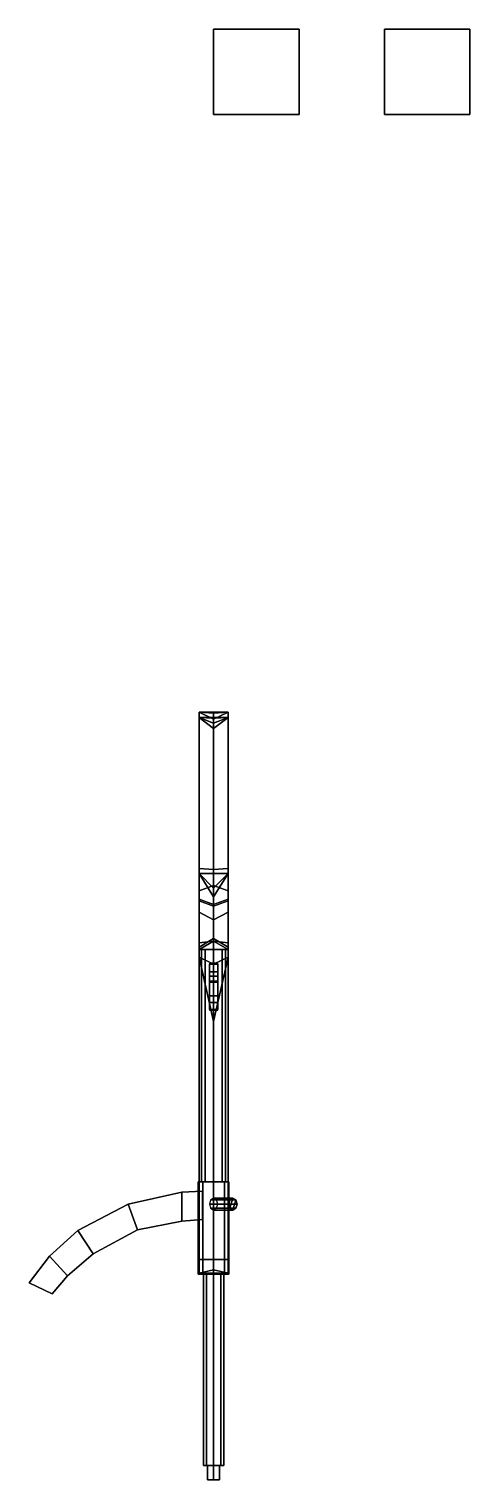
# Model space of a CAD drawing. Header units: millimetres. Extents: x -2.2 to 3, y -9 to 8.
import ezdxf

# ---------------------------------------------------------------- set-up
doc = ezdxf.new("R2010")
doc.units = ezdxf.units.MM

msp = doc.modelspace()

# ---------------------------------------------------------------- linework, layer by layer
for points in [[(1, 8, 1), (1, 8), (0, 8), (0, 8, 1)], [(1, 8), (1, 7), (0, 7), (0, 8)], [(0, 8), (0, 7), (0, 7, 1), (0, 8, 1)], [(0, 8, 1), (0, 7, 1), (1, 7, 1), (1, 8, 1)], [(1, 7, 1), (1, 7), (1, 8), (1, 8, 1)], [(3, 8), (3, 7), (2, 7), (2, 8)], [(2, 8), (2, 7), (3, 7), (3, 8)], [(0, 7, 1), (0, 7), (1, 7), (1, 7, 1)], [(-0.17, -0.06, 0.12), (-0.17, -1.89, 0.71), (-0.17, -1.83, 1.11), (-0.17, 0, 1)], [(0.17, 0, 1), (0.17, -0.06, 0.12), (-0.17, -0.06, 0.12), (-0.17, 0, 1)], [(0, -0.01, 1.07), (0.17, 0, 1), (-0.17, 0, 1), (0, -0.01, 1.07)], [(-0.17, 0, 1), (-0.17, -1.83, 1.11), (0, -1.84, 1.23), (0, -0.08, 1.14)], [(0, -0.08, 1.14), (0, -0.01, 1.07), (-0.17, 0, 1), (0, -0.08, 1.14)], [(0, -0.08, 1.14), (0, -1.84, 1.23), (0.17, -1.83, 1.11), (0.17, 0, 1)], [(0, -0.08, 1.14), (0.17, 0, 1), (0, -0.01, 1.07), (0, -0.08, 1.14)], [(0.17, -1.83, 1.11), (0.17, -1.89, 0.71), (0.17, -0.06, 0.12), (0.17, 0, 1)], [(0, -0.19, 0.01), (0, -1.89, 0.61), (-0.17, -1.89, 0.71), (-0.17, -0.06, 0.12)], [(0.17, -0.06, 0.12), (0, -0.07, 0.07), (0, -0.07, 0.07), (-0.17, -0.06, 0.12)], [(0, -0.07, 0.07), (0, -0.13, 0.01), (0, -0.13, 0.01), (-0.17, -0.06, 0.12)], [(0, -0.13, 0.01), (0, -0.19, 0.01), (0, -0.19, 0.01), (-0.17, -0.06, 0.12)], [(0.17, -0.06, 0.12), (0.17, -1.89, 0.71), (0, -1.89, 0.61), (0, -0.19, 0.01)], [(0.17, -0.06, 0.12), (0, -0.13, 0.01), (0, -0.13, 0.01), (0, -0.07, 0.07)], [(0.17, -0.06, 0.12), (0, -0.19, 0.01), (0, -0.19, 0.01), (0, -0.13, 0.01)], [(-0.17, -1.89, 0.71), (-0.17, -2.19, 0.72), (-0.17, -2.09, 1.03), (-0.17, -1.83, 1.11)], [(-0.17, -1.83, 1.11), (-0.17, -2.09, 1.03), (0, -2.03, 1.17), (0, -1.84, 1.23)], [(0, -2.03, 1.17), (0.17, -2.09, 1.03), (0.17, -1.83, 1.11), (0, -1.84, 1.23)], [(0.17, -2.09, 1.03), (0.17, -2.19, 0.72), (0.17, -1.89, 0.71), (0.17, -1.83, 1.11)], [(0, -2.16, 0.59), (0, -2.25, 0.59), (-0.17, -2.19, 0.72), (-0.17, -1.89, 0.71)], [(0, -2.06, 0.61), (0, -2.16, 0.59), (-0.17, -1.89, 0.71)], [(0, -2.06, 0.61), (-0.17, -1.89, 0.71), (0, -1.89, 0.61)], [(-0.17, -2.09, 1.03), (-0.17, -2.21, 1.03), (0, -2.27, 1.17), (0, -2.03, 1.17)], [(0.17, -1.89, 0.71), (0.17, -2.19, 0.72), (0, -2.25, 0.59), (0, -2.16, 0.59)], [(0.17, -1.89, 0.71), (0, -2.16, 0.59), (0, -2.06, 0.61)], [(0.17, -1.89, 0.71), (0, -2.06, 0.61), (0, -1.89, 0.61)], [(0, -2.27, 1.17), (0.17, -2.21, 1.03), (0.17, -2.09, 1.03), (0, -2.03, 1.17)], [(-0.17, -2.19, 0.72), (-0.17, -2.34, 0.84), (-0.17, -2.21, 1.03), (-0.17, -2.09, 1.03)], [(0, -2.25, 0.59), (0, -2.43, 0.77), (-0.17, -2.34, 0.84), (-0.17, -2.19, 0.72)], [(0.17, -2.19, 0.72), (0.17, -2.34, 0.84), (0, -2.43, 0.77), (0, -2.25, 0.59)], [(0.17, -2.21, 1.03), (0.17, -2.34, 0.84), (0.17, -2.19, 0.72), (0.17, -2.09, 1.03)], [(-0.17, -2.34, 0.84), (-0.17, -2.75, 1.09), (-0.17, -2.7, 1.31), (-0.17, -2.21, 1.03)], [(-0.17, -2.21, 1.03), (-0.17, -2.7, 1.31), (0, -2.68, 1.34), (0, -2.27, 1.17)], [(0, -2.43, 0.77), (0, -2.65, 0.94), (-0.17, -2.75, 1.09), (-0.17, -2.34, 0.84)], [(0, -2.68, 1.34), (0.17, -2.7, 1.31), (0.17, -2.21, 1.03), (0, -2.27, 1.17)], [(0.17, -2.34, 0.84), (0.17, -2.75, 1.09), (0, -2.65, 0.94), (0, -2.43, 0.77)], [(0.17, -2.7, 1.31), (0.17, -2.75, 1.09), (0.17, -2.34, 0.84), (0.17, -2.21, 1.03)], [(0, -2.65, 0.94), (0, -2.95, 1.02), (-0.17, -2.87, 1.12), (-0.17, -2.75, 1.09)], [(0, -2.68, 1.34), (-0.17, -2.78, 1.45), (0.17, -2.78, 1.45), (0, -2.68, 1.34)], [(-0.17, -2.7, 1.31), (-0.17, -2.78, 1.45), (0, -2.68, 1.34), (-0.17, -2.7, 1.31)], [(-0.17, -2.75, 1.09), (-0.17, -2.87, 1.12), (-0.17, -2.78, 1.45), (-0.17, -2.7, 1.31)], [(0.17, -2.75, 1.09), (0.17, -2.87, 1.12), (0, -2.95, 1.02), (0, -2.65, 0.94)], [(0.17, -2.7, 1.31), (0, -2.68, 1.34), (0.17, -2.78, 1.45), (0.17, -2.7, 1.31)], [(0.17, -2.78, 1.45), (0.17, -2.87, 1.12), (0.17, -2.75, 1.09), (0.17, -2.7, 1.31)], [(-0.17, -2.87, 1.12), (-0.17, -5.5, 1.2), (-0.17, -5.5, 1.45), (-0.17, -2.78, 1.45)], [(-0.17, -2.78, 1.45), (-0.17, -5.5, 1.45), (0.17, -5.5, 1.45), (0.17, -2.78, 1.45)], [(0, -3.62, 1.06), (0, -5.5, 1.11), (-0.17, -5.5, 1.2), (-0.17, -2.87, 1.12)], [(0, -2.95, 1.02), (0, -2.95, 1.02), (0, -3.62, 1.06), (-0.17, -2.87, 1.12)], [(-0.099, -2.78, 1.599), (-0.14, -2.78, 1.5), (-0.14, -5.5, 1.5), (-0.099, -5.5, 1.599)], [(-0.14, -2.78, 1.5), (-0.099, -2.78, 1.401), (-0.099, -5.5, 1.401), (-0.14, -5.5, 1.5)], [(-0.099, -2.78, 1.401), (-0.14, -2.78, 1.5), (-0.14, -2.78, 1.5), (-0.099, -2.78, 1.599)], [(0, -2.78, 1.64), (-0.099, -2.78, 1.599), (-0.099, -5.5, 1.599), (0, -5.5, 1.64)], [(0.099, -2.78, 1.401), (-0.099, -2.78, 1.401), (-0.099, -2.78, 1.599), (0, -2.78, 1.64)], [(0.099, -2.78, 1.599), (0, -2.78, 1.64), (0, -5.5, 1.64), (0.099, -5.5, 1.599)], [(0.14, -2.78, 1.5), (0.099, -2.78, 1.401), (0, -2.78, 1.64), (0.099, -2.78, 1.599)], [(0.17, -2.87, 1.12), (0.17, -5.5, 1.2), (0, -5.5, 1.11), (0, -3.62, 1.06)], [(0.17, -2.87, 1.12), (0.17, -2.87, 1.12), (0, -3.62, 1.06), (0, -2.95, 1.02)], [(0.14, -2.78, 1.5), (0.099, -2.78, 1.599), (0.099, -5.5, 1.599), (0.14, -5.5, 1.5)], [(0.099, -2.78, 1.401), (0.14, -2.78, 1.5), (0.14, -5.5, 1.5), (0.099, -5.5, 1.401)], [(0.17, -5.5, 1.45), (0.17, -5.5, 1.2), (0.17, -2.87, 1.12), (0.17, -2.78, 1.45)], [(0.05, -2.94, 0.83), (0.05, -2.94, 1.09), (-0.05, -2.94, 1.09), (-0.05, -2.94, 0.83)], [(0.05, -3.04, 0.71), (0.05, -2.94, 0.83), (-0.05, -2.94, 0.83), (-0.05, -3.04, 0.71)], [(-0.05, -2.95, 0.83), (-0.05, -2.95, 1.09), (0.05, -2.95, 1.09), (0.05, -2.95, 0.83)], [(-0.05, -3.04, 0.72), (-0.05, -2.95, 0.83), (0.05, -2.95, 0.83), (0.05, -3.04, 0.72)], [(0.05, -3.09, 0.69), (0.05, -3.04, 0.71), (-0.05, -3.04, 0.71), (-0.05, -3.09, 0.69)], [(-0.05, -3.09, 0.7), (-0.05, -3.04, 0.72), (0.05, -3.04, 0.72), (0.05, -3.09, 0.7)], [(-0.05, -3.09, 0.69), (-0.05, -3.32, 0.69), (0.05, -3.32, 0.69), (0.05, -3.09, 0.69)], [(0.05, -3.09, 0.7), (0.05, -3.32, 0.7), (-0.05, -3.32, 0.7), (-0.05, -3.09, 0.7)], [(0.05, -3.15, 0.77), (0.05, -3.15, 1.09), (-0.05, -3.15, 1.09), (-0.05, -3.15, 0.77)], [(-0.05, -3.16, 0.77), (-0.05, -3.16, 1.09), (0.05, -3.16, 1.09), (0.05, -3.16, 0.77)], [(0.05, -3.32, 0.7), (0.05, -3.4, 0.72), (-0.05, -3.4, 0.72), (-0.05, -3.32, 0.7)], [(-0.05, -3.32, 0.69), (-0.05, -3.4, 0.71), (0.05, -3.4, 0.71), (0.05, -3.32, 0.69)], [(-0.05, -3.4, 0.71), (-0.05, -3.49, 0.83), (0.05, -3.49, 0.83), (0.05, -3.4, 0.71)], [(0.05, -3.4, 0.72), (0.05, -3.48, 0.83), (-0.05, -3.48, 0.83), (-0.05, -3.4, 0.72)], [(0.05, -3.48, 0.83), (0.05, -3.48, 1.09), (-0.05, -3.48, 1.09), (-0.05, -3.48, 0.83)], [(-0.05, -3.49, 0.83), (-0.05, -3.49, 1.09), (0.05, -3.49, 1.09), (0.05, -3.49, 0.83)], [(-0.127, -5.5, 1.597), (-0.18, -5.5, 1.47), (-0.18, -6.58, 1.47), (-0.127, -6.58, 1.597)], [(-0.18, -5.5, 1.47), (-0.127, -5.5, 1.343), (-0.127, -6.58, 1.343), (-0.18, -6.58, 1.47)], [(0.127, -5.5, 1.343), (-0.18, -5.5, 1.47), (-0.127, -5.5, 1.597), (0.18, -5.5, 1.47)], [(0, -5.5, 1.29), (-0.127, -5.5, 1.343), (-0.18, -5.5, 1.47), (0.127, -5.5, 1.343)], [(-0.17, -5.5, 1.45), (-0.17, -5.5, 1.28), (0.17, -5.5, 1.28), (0.17, -5.5, 1.45)], [(-0.17, -5.5, 1.2), (-0.17, -6.41, 1.2), (-0.17, -6.41, 1.28), (-0.17, -5.5, 1.28)], [(-0.17, -5.5, 1.28), (-0.17, -6.41, 1.28), (0.17, -6.41, 1.28), (0.17, -5.5, 1.28)], [(0, -5.5, 1.11), (0, -6.41, 1.14), (-0.17, -6.41, 1.2), (-0.17, -5.5, 1.2)], [(0, -5.5, 1.65), (-0.127, -5.5, 1.597), (-0.127, -6.58, 1.597), (0, -6.58, 1.65)], [(-0.127, -5.5, 1.343), (0, -5.5, 1.29), (0, -6.58, 1.29), (-0.127, -6.58, 1.343)], [(0.18, -5.5, 1.47), (-0.127, -5.5, 1.597), (0, -5.5, 1.65), (0.127, -5.5, 1.597)], [(0.17, -5.5, 1.2), (0.17, -6.41, 1.2), (0, -6.41, 1.14), (0, -5.5, 1.11)], [(0.127, -5.5, 1.597), (0, -5.5, 1.65), (0, -6.58, 1.65), (0.127, -6.58, 1.597)], [(0, -5.5, 1.29), (0.127, -5.5, 1.343), (0.127, -6.58, 1.343), (0, -6.58, 1.29)], [(0.18, -5.5, 1.47), (0.127, -5.5, 1.597), (0.127, -6.58, 1.597), (0.18, -6.58, 1.47)], [(0.127, -5.5, 1.343), (0.18, -5.5, 1.47), (0.18, -6.58, 1.47), (0.127, -6.58, 1.343)], [(0.17, -6.41, 1.28), (0.17, -6.41, 1.2), (0.17, -5.5, 1.2), (0.17, -5.5, 1.28)], [(-0.89, -6.06, 1.5), (-1, -5.76, 1.5), (-1.59, -6.07, 1.5), (-1.41, -6.34, 1.5)], [(-1.41, -6.34, 1.3), (-1.59, -6.07, 1.3), (-1, -5.76, 1.3), (-0.89, -6.06, 1.3)], [(-1.59, -6.07, 1.3), (-1.59, -6.07, 1.5), (-1, -5.76, 1.5), (-1, -5.76, 1.3)], [(-1, -5.76, 1.3), (-1, -5.76, 1.5), (-0.37, -5.62, 1.5), (-0.37, -5.62, 1.3)], [(-0.89, -6.06, 1.3), (-1, -5.76, 1.3), (-0.37, -5.62, 1.3), (-0.37, -5.96, 1.3)], [(-0.37, -5.96, 1.5), (-0.37, -5.62, 1.5), (-1, -5.76, 1.5), (-0.89, -6.06, 1.5)], [(-0.37, -5.62, 1.3), (-0.37, -5.62, 1.5), (-0.13, -5.61, 1.5), (-0.13, -5.61, 1.3)], [(-0.13, -5.94, 1.5), (-0.13, -5.61, 1.5), (-0.37, -5.62, 1.5), (-0.37, -5.96, 1.5)], [(-0.37, -5.96, 1.3), (-0.37, -5.62, 1.3), (-0.13, -5.61, 1.3), (-0.13, -5.94, 1.3)], [(-0.035, -5.711, 1.505), (-0.049, -5.76, 1.519), (0.177, -5.76, 1.746), (0.191, -5.711, 1.731)], [(-0.049, -5.76, 1.519), (-0.035, -5.809, 1.505), (0.191, -5.809, 1.731), (0.177, -5.76, 1.746)], [(0, -5.69, 1.47), (-0.035, -5.711, 1.505), (0.191, -5.711, 1.731), (0.226, -5.69, 1.696)], [(0.035, -5.711, 1.435), (0, -5.69, 1.47), (0.226, -5.69, 1.696), (0.261, -5.711, 1.661)], [(0.049, -5.76, 1.421), (0.035, -5.711, 1.435), (0.261, -5.711, 1.661), (0.276, -5.76, 1.647)], [(0.035, -5.809, 1.435), (0.049, -5.76, 1.421), (0.276, -5.76, 1.647), (0.261, -5.809, 1.661)], [(0.191, -5.711, 1.731), (0.177, -5.76, 1.746), (0.191, -5.809, 1.731), (0.226, -5.69, 1.696)], [(0.226, -5.69, 1.696), (0.191, -5.809, 1.731), (0.226, -5.83, 1.696), (0.261, -5.711, 1.661)], [(0.261, -5.711, 1.661), (0.226, -5.83, 1.696), (0.261, -5.809, 1.661), (0.276, -5.76, 1.647)], [(-0.13, -5.94, 1.3), (-0.13, -5.94, 1.5), (-0.37, -5.96, 1.5), (-0.37, -5.96, 1.3)], [(-0.035, -5.809, 1.505), (0, -5.83, 1.47), (0.226, -5.83, 1.696), (0.191, -5.809, 1.731)], [(0, -5.83, 1.47), (0.035, -5.809, 1.435), (0.261, -5.809, 1.661), (0.226, -5.83, 1.696)], [(-1.71, -6.6, 1.3), (-1.92, -6.37, 1.3), (-1.59, -6.07, 1.3), (-1.41, -6.34, 1.3)], [(-1.92, -6.37, 1.3), (-1.92, -6.37, 1.5), (-1.59, -6.07, 1.5), (-1.59, -6.07, 1.3)], [(-1.41, -6.34, 1.5), (-1.59, -6.07, 1.5), (-1.92, -6.37, 1.5), (-1.71, -6.6, 1.5)], [(-0.89, -6.06, 1.3), (-0.89, -6.06, 1.5), (-1.41, -6.34, 1.5), (-1.41, -6.34, 1.3)], [(-0.37, -5.96, 1.3), (-0.37, -5.96, 1.5), (-0.89, -6.06, 1.5), (-0.89, -6.06, 1.3)], [(-1.89, -6.81, 1.3), (-2.16, -6.68, 1.3), (-1.92, -6.37, 1.3), (-1.71, -6.6, 1.3)], [(-1.71, -6.6, 1.5), (-1.92, -6.37, 1.5), (-2.16, -6.68, 1.5), (-1.89, -6.81, 1.5)], [(-2.16, -6.68, 1.3), (-2.16, -6.68, 1.5), (-1.92, -6.37, 1.5), (-1.92, -6.37, 1.3)], [(-1.41, -6.34, 1.3), (-1.41, -6.34, 1.5), (-1.71, -6.6, 1.5), (-1.71, -6.6, 1.3)], [(-0.17, -6.41, 1.2), (-0.17, -6.57, 1.2), (-0.17, -6.58, 1.3), (-0.17, -6.41, 1.3)], [(0.17, -6.41, 1.3), (0.17, -6.41, 1.28), (-0.17, -6.41, 1.28), (-0.17, -6.41, 1.3)], [(0, -6.41, 1.14), (0, -6.53, 1.14), (-0.17, -6.57, 1.2), (-0.17, -6.41, 1.2)], [(-0.17, -6.41, 1.3), (-0.17, -6.58, 1.3), (0.17, -6.58, 1.3), (0.17, -6.41, 1.3)], [(0.17, -6.41, 1.2), (0.17, -6.57, 1.2), (0, -6.53, 1.14), (0, -6.41, 1.14)], [(0.17, -6.58, 1.3), (0.17, -6.57, 1.2), (0.17, -6.41, 1.2), (0.17, -6.41, 1.3)], [(-1.71, -6.6, 1.3), (-1.71, -6.6, 1.5), (-1.89, -6.81, 1.5), (-1.89, -6.81, 1.3)], [(0, -6.58, 1.65), (-0.127, -6.58, 1.597), (-0.18, -6.58, 1.47), (0.127, -6.58, 1.597)], [(0.127, -6.58, 1.597), (-0.18, -6.58, 1.47), (-0.127, -6.58, 1.343), (0.18, -6.58, 1.47)], [(-0.17, -6.57, 1.2), (0, -6.53, 1.14), (0, -6.53, 1.14), (0.17, -6.57, 1.2)], [(-0.17, -6.58, 1.3), (-0.17, -6.57, 1.2), (0.17, -6.57, 1.2), (0.17, -6.58, 1.3)], [(0.18, -6.58, 1.47), (-0.127, -6.58, 1.343), (0, -6.58, 1.29), (0.127, -6.58, 1.343)], [(-0.085, -6.58, 1.555), (-0.12, -6.58, 1.47), (-0.12, -8.82, 1.47), (-0.085, -8.82, 1.555)], [(-0.12, -6.58, 1.47), (-0.085, -6.58, 1.385), (-0.085, -8.82, 1.385), (-0.12, -8.82, 1.47)], [(0, -6.58, 1.59), (-0.085, -6.58, 1.555), (-0.085, -8.82, 1.555), (0, -8.82, 1.59)], [(-0.085, -6.58, 1.385), (0, -6.58, 1.35), (0, -8.82, 1.35), (-0.085, -8.82, 1.385)], [(0.085, -6.58, 1.555), (0, -6.58, 1.59), (0, -8.82, 1.59), (0.085, -8.82, 1.555)], [(0, -6.58, 1.35), (0.085, -6.58, 1.385), (0.085, -8.82, 1.385), (0, -8.82, 1.35)], [(0.12, -6.58, 1.47), (0.085, -6.58, 1.555), (0.085, -8.82, 1.555), (0.12, -8.82, 1.47)], [(0.085, -6.58, 1.385), (0.12, -6.58, 1.47), (0.12, -8.82, 1.47), (0.085, -8.82, 1.385)], [(-1.89, -6.81, 1.5), (-2.16, -6.68, 1.5), (-2.16, -6.68, 1.3), (-1.89, -6.81, 1.3)], [(0, -8.82, 1.59), (-0.085, -8.82, 1.555), (-0.12, -8.82, 1.47), (0.085, -8.82, 1.555)], [(0.085, -8.82, 1.555), (-0.12, -8.82, 1.47), (-0.085, -8.82, 1.385), (0.12, -8.82, 1.47)], [(0.12, -8.82, 1.47), (-0.085, -8.82, 1.385), (0, -8.82, 1.35), (0.085, -8.82, 1.385)], [(0, -8.82, 1.54), (-0.07, -8.82, 1.47), (-0.07, -8.99, 1.47), (0, -8.99, 1.54)], [(-0.07, -8.82, 1.47), (0, -8.82, 1.4), (0, -8.99, 1.4), (-0.07, -8.99, 1.47)], [(0.07, -8.82, 1.47), (0, -8.82, 1.54), (0, -8.99, 1.54), (0.07, -8.99, 1.47)], [(0, -8.82, 1.4), (0.07, -8.82, 1.47), (0.07, -8.99, 1.47), (0, -8.99, 1.4)]]:
    msp.add_3dface(points)

doc.saveas('drawing.dxf')
